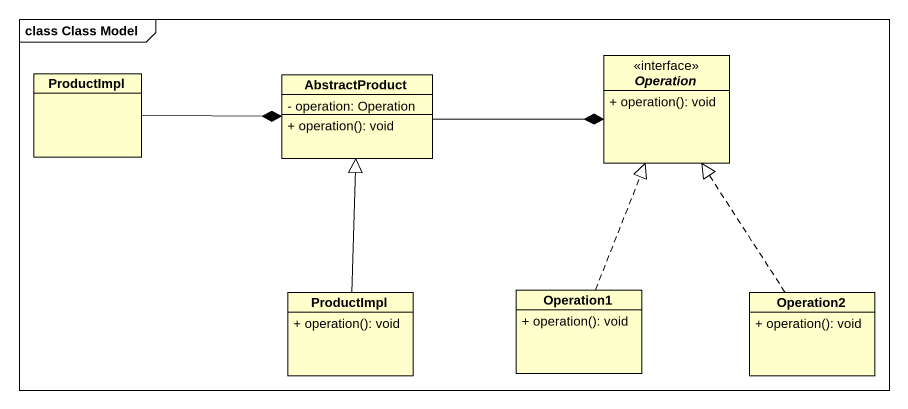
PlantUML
@startuml
mainframe class Class Model
hide circle
hide empty members
skinparam classAttributeIconSize 0
class ProductImpl
class AbstractProduct {
  - operation: Operation
  + operation(): void
}
interface Operation <<interface>> {
  + operation(): void
}
class "ProductImpl" as ProductImpl_2 {
  + operation(): void
}
class Operation1 {
  + operation(): void
}
class Operation2 {
  + operation(): void
}
ProductImpl -right-* AbstractProduct
AbstractProduct -right-* Operation
ProductImpl_2 -up-|> AbstractProduct
Operation1 .up.|> Operation
Operation2 .up.|> Operation
@enduml
